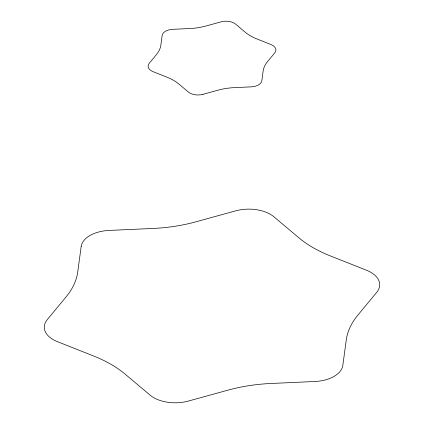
<?xml version="1.0" encoding="UTF-8"?>
<svg xmlns="http://www.w3.org/2000/svg" width="424" height="424" viewBox="0 0 424 424"><rect width="100%" height="100%" fill="white"/><g stroke="black" fill="none" stroke-linecap="round" stroke-linejoin="round"><path stroke-width="0.64" d="M202.964 94.329L218.132 90.148A46.258 26.707 0 0 1 234.451 87.62L251.209 86.862A11.565 6.678 0 0 0 261.836 80.73L263.15 71.052A46.258 26.707 0 0 1 267.523 61.628L274.768 52.873A11.565 6.678 0 0 0 270.878 44.488L257.018 38.997A46.258 26.707 0 0 1 245.072 32.097L235.553 24.099A11.565 6.678 0 0 0 221.037 21.852L205.868 26.034A46.258 26.707 0 0 1 189.549 28.556L172.791 29.314A11.565 6.678 0 0 0 162.164 35.452L160.85 45.13A46.258 26.707 0 0 1 156.477 54.548L149.232 63.309A11.565 6.678 0 0 0 153.122 71.688L166.982 77.184A46.258 26.707 0 0 1 178.928 84.079L188.447 92.082A11.565 6.678 0 0 0 202.688 94.398L202.942 94.329M81.175 246.54L77.73 271.938A121.434 70.108 0 0 1 66.25 296.673L47.239 319.664A30.358 17.527 0 0 0 57.447 341.665L93.826 356.086A121.434 70.108 0 0 1 125.186 374.191L150.165 395.195A30.358 17.527 0 0 0 188.272 401.088L228.096 390.112A121.434 70.108 0 0 1 270.936 383.487L314.931 381.494A30.358 17.527 0 0 0 342.825 365.393L346.27 339.99A121.434 70.108 0 0 1 357.75 315.26L376.761 292.263A30.358 17.527 0 0 0 366.553 270.268L330.174 255.842A121.434 70.108 0 0 1 298.814 237.737L273.835 216.733A30.358 17.527 0 0 0 235.728 210.839L195.904 221.816A121.434 70.108 0 0 1 153.064 228.446L109.069 230.433A30.358 17.527 0 0 0 81.175 246.54"/></g></svg>
